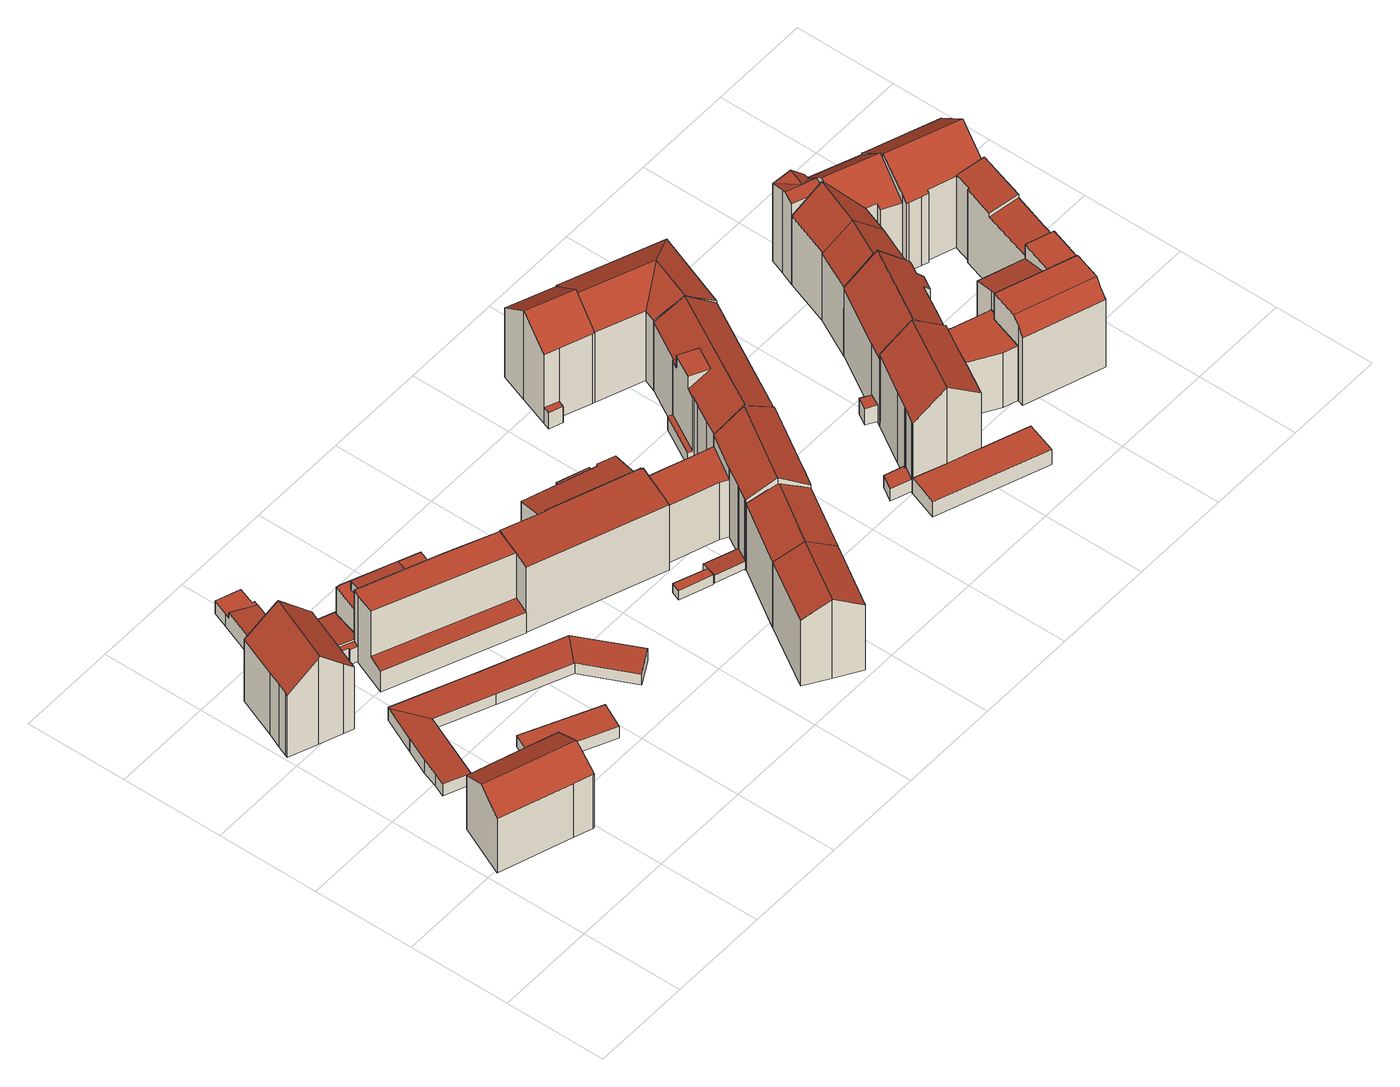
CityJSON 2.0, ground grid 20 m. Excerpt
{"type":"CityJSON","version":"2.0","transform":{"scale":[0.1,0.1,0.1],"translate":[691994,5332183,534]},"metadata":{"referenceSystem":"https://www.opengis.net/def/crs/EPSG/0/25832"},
"CityObjects":{
"building1":{"type":"Building","attributes":{"Gemeindeschluessel":"09162000","HoeheDach":"550.769","HoeheGrund":"535.080","Methode":"1000","NiedrigsteTraufeDesGebaeudes":"547.835","Geometrietyp2DReferenz":"3000","function":"31001_1000","roofType":"3100","measuredHeight":15.69,"storeysAboveGround":4},"geometry":[{"type":"MultiSurface","lod":"2","boundaries":[[[0,1,2,3]],[[4,5,6,7,8]],[[9,7,6,10,11,12,13]],[[14,10,6,5]],[[15,16,1,0]],[[10,14,17,11]],[[18,19,17,14,5,4,15,0,3]],[[9,13,18,3,2]],[[18,13,12,19]],[[9,2,1,16,8,7]],[[19,12,11,17]],[[4,8,16,15]]],"semantics":{"surfaces":[{"type":"WallSurface"},{"type":"RoofSurface"},{"type":"GroundSurface"}],"values":[0,0,1,0,0,0,2,0,0,1,0,0]}}]},
"building2":{"type":"Building","attributes":{"Gemeindeschluessel":"09162000","HoeheDach":"555.411","HoeheGrund":"534.860","Methode":"1000","NiedrigsteTraufeDesGebaeudes":"549.547","Geometrietyp2DReferenz":"3000","function":"31001_9998","roofType":"3100","measuredHeight":20.55,"storeysAboveGround":4},"geometry":[{"type":"MultiSurface","lod":"2","boundaries":[[[20,21,22,23,24,25,26]],[[27,28,29,30]],[[30,31,32,33,34,35,26,25,27]],[[36,34,33,37]],[[38,23,22,39]],[[40,32,31,41]],[[42,35,34,36]],[[43,21,20,44]],[[37,33,32,40]],[[42,44,20,26,35]],[[30,29,41,31]],[[42,36,37,40,41,29,28,45,38,39,43,44]],[[39,22,21,43]],[[45,24,23,38]],[[45,28,27,25,24]]],"semantics":{"surfaces":[{"type":"RoofSurface"},{"type":"WallSurface"},{"type":"GroundSurface"}],"values":[0,1,0,1,1,1,1,1,1,1,1,2,1,1,1]}}]},
"building3":{"type":"Building","attributes":{"Gemeindeschluessel":"09162000","HoeheDach":"537.649","HoeheGrund":"534.900","Methode":"1000","NiedrigsteTraufeDesGebaeudes":"537.649","Geometrietyp2DReferenz":"3000","function":"31001_2000","roofType":"1000","measuredHeight":2.75},"geometry":[{"type":"MultiSurface","lod":"2","boundaries":[[[46,47,48,49]],[[49,48,50,51]],[[51,50,52,53]],[[52,50,48,47]],[[46,49,51,53]],[[53,52,47,46]]],"semantics":{"surfaces":[{"type":"WallSurface"},{"type":"RoofSurface"},{"type":"GroundSurface"}],"values":[0,0,0,1,2,0]}}]},
"building4":{"type":"Building","attributes":{"Gemeindeschluessel":"09162000","HoeheDach":"538.506","HoeheGrund":"534.860","Methode":"3100","NiedrigsteTraufeDesGebaeudes":"538.506","Geometrietyp2DReferenz":"3000","function":"31001_2000","roofType":"1000","measuredHeight":3.65},"geometry":[{"type":"MultiSurface","lod":"2","boundaries":[[[54,55,56,57]],[[58,59,60,55,54,61]],[[60,59,62,63]],[[55,60,63,56]],[[59,58,64,62]],[[58,61,65,64]],[[65,57,56,63,62,64]],[[61,54,57,65]]],"semantics":{"surfaces":[{"type":"WallSurface"},{"type":"RoofSurface"},{"type":"GroundSurface"}],"values":[0,1,0,0,0,0,2,0]}}]},
"building5":{"type":"Building","attributes":{"Gemeindeschluessel":"09162000","HoeheDach":"538.890","HoeheGrund":"534.713","Methode":"2000","NiedrigsteTraufeDesGebaeudes":"537.680","Geometrietyp2DReferenz":"3000","function":"31001_1000","roofType":"1000","measuredHeight":4.18,"storeysAboveGround":1},"geometry":[{"type":"MultiSurface","lod":"2","boundaries":[[[66,67,68,69]],[[70,71,72,73,74,75,76]],[[77,78,69,68,74,73]],[[77,79,80,81,82,83,84,85,86,87,88,89,78]],[[83,66,90,84]],[[91,69,78,89,88]],[[70,81,80,71]],[[79,72,71,80]],[[83,82,76,75,67,66]],[[85,92,93,86]],[[87,94,91,88]],[[84,90,92,85]],[[86,93,94,87]],[[77,73,72,79]],[[74,68,67,75]],[[91,94,93,92,90,66,69]],[[81,70,76,82]]],"semantics":{"surfaces":[{"type":"RoofSurface"},{"type":"WallSurface"},{"type":"GroundSurface"}],"values":[0,0,1,2,1,1,1,1,1,1,1,1,1,1,1,0,1]}}]},
"building6":{"type":"Building","attributes":{"Gemeindeschluessel":"09162000","HoeheDach":"537.866","HoeheGrund":"534.937","Methode":"2000","NiedrigsteTraufeDesGebaeudes":"537.369","Geometrietyp2DReferenz":"3000","function":"31001_2000","roofType":"9999","measuredHeight":2.93},"geometry":[{"type":"MultiSurface","lod":"2","boundaries":[[[95,96,97,98]],[[99,100,101,102,103,104,105,106,107,108,109,110,111,112,95,98,113]],[[109,114,115,110]],[[99,113,116,117,118]],[[111,119,120,112]],[[104,121,122,105]],[[118,123,100,99]],[[105,122,124,106]],[[125,101,100,123]],[[115,119,111,110]],[[96,95,112,120]],[[103,126,121,104]],[[107,127,128,108]],[[96,120,117,116,97]],[[128,114,109,108]],[[125,123,129,124,122,121,126,130]],[[118,117,120,119,115,114,128,127,129,123]],[[102,130,126,103]],[[98,97,116,113]],[[129,127,107,106,124]],[[101,125,130,102]]],"semantics":{"surfaces":[{"type":"WallSurface"},{"type":"GroundSurface"},{"type":"RoofSurface"}],"values":[0,1,0,0,0,0,0,0,0,0,0,0,0,2,0,2,2,0,0,0,0]}}]},
"building7":{"type":"Building","attributes":{"Gemeindeschluessel":"09162000","HoeheDach":"550.556","HoeheGrund":"534.760","Methode":"2000","NiedrigsteTraufeDesGebaeudes":"539.650","Geometrietyp2DReferenz":"3000","function":"31001_1000","roofType":"1000","measuredHeight":15.8,"storeysAboveGround":5},"geometry":[{"type":"MultiSurface","lod":"2","boundaries":[[[131,132,133,134,135,136,137]],[[135,138,139,136]],[[140,141,142,143]],[[134,144,138,135]],[[132,145,146,133]],[[136,139,147,141,140,137]],[[131,143,142,148,145,132]],[[147,139,138,144,146,145,148]],[[137,140,143,131]],[[141,147,148,142]],[[133,146,144,134]]],"semantics":{"surfaces":[{"type":"GroundSurface"},{"type":"WallSurface"},{"type":"RoofSurface"}],"values":[0,1,2,1,1,1,1,2,1,1,1]}}]},
"building8":{"type":"Building","attributes":{"Gemeindeschluessel":"09162000","HoeheDach":"546.987","HoeheGrund":"534.400","Methode":"2000","NiedrigsteTraufeDesGebaeudes":"544.335","Geometrietyp2DReferenz":"3000","function":"31001_1000","roofType":"1000","measuredHeight":12.59},"geometry":[{"type":"MultiSurface","lod":"2","boundaries":[[[149,150,151,152]],[[153,154,155,156]],[[157,151,150,158]],[[158,150,149,159]],[[160,161,153,156]],[[162,161,160,163]],[[163,164,165,159,149,152,166,162]],[[154,153,161,162,166,157,158,159,165]],[[166,152,151,157]],[[164,163,160,156,155]],[[154,165,164,155]]],"semantics":{"surfaces":[{"type":"RoofSurface"},{"type":"WallSurface"},{"type":"GroundSurface"}],"values":[0,1,1,1,1,1,1,0,1,2,1]}}]},
"building9":{"type":"Building","attributes":{"Gemeindeschluessel":"09162000","HoeheDach":"550.816","HoeheGrund":"534.880","Methode":"2000","NiedrigsteTraufeDesGebaeudes":"550.323","Geometrietyp2DReferenz":"3000","function":"31001_1000","roofType":"9999","measuredHeight":15.94,"storeysAboveGround":5},"geometry":[{"type":"MultiSurface","lod":"2","boundaries":[[[167,168,169,170]],[[171,172,173,174]],[[175,176,177,178]],[[176,179,180,177]],[[169,168,181,182]],[[180,179,167,170]],[[176,175,174,173,183,184,185,181,168,167,179]],[[182,181,185,186]],[[187,188,184,183]],[[178,177,180,170,169,182,186,188,187,172,171]],[[175,178,171,174]],[[187,183,173,172]],[[186,185,184,188]]],"semantics":{"surfaces":[{"type":"WallSurface"},{"type":"GroundSurface"},{"type":"RoofSurface"}],"values":[0,0,0,0,0,0,1,0,0,2,0,0,0]}}]},
"building10":{"type":"Building","attributes":{"Gemeindeschluessel":"09162000","HoeheDach":"553.567","HoeheGrund":"535.130","Methode":"1000","NiedrigsteTraufeDesGebaeudes":"550.577","Geometrietyp2DReferenz":"3000","function":"31001_1000","roofType":"3100","measuredHeight":18.44,"storeysAboveGround":5},"geometry":[{"type":"MultiSurface","lod":"2","boundaries":[[[189,190,191,192]],[[193,194,195,196,197]],[[198,192,191,199,200]],[[196,198,200,197]],[[193,199,191,190,194]],[[195,189,192,198,196]],[[197,200,199,193]],[[194,190,189,195]]],"semantics":{"surfaces":[{"type":"RoofSurface"},{"type":"GroundSurface"},{"type":"WallSurface"}],"values":[0,1,0,2,2,2,2,2]}}]},
"building11":{"type":"Building","attributes":{"Gemeindeschluessel":"09162000","HoeheDach":"537.075","HoeheGrund":"534.900","Methode":"3100","NiedrigsteTraufeDesGebaeudes":"537.075","Geometrietyp2DReferenz":"3000","function":"31001_2000","roofType":"1000","measuredHeight":2.17},"geometry":[{"type":"MultiSurface","lod":"2","boundaries":[[[201,202,203,204]],[[202,201,205,206]],[[206,205,207,208]],[[202,206,208,203]],[[205,201,204,207]],[[208,207,204,203]]],"semantics":{"surfaces":[{"type":"WallSurface"},{"type":"RoofSurface"},{"type":"GroundSurface"}],"values":[0,1,0,0,0,2]}}]},
"building12":{"type":"Building","attributes":{"Gemeindeschluessel":"09162000","HoeheDach":"548.477","HoeheGrund":"534.810","Methode":"1000","NiedrigsteTraufeDesGebaeudes":"546.835","Geometrietyp2DReferenz":"3000","function":"31001_9998","roofType":"2100","measuredHeight":13.67},"geometry":[{"type":"MultiSurface","lod":"2","boundaries":[[[209,210,211,212]],[[213,212,211,214]],[[215,216,217,218]],[[215,219,220,216]],[[215,218,221,222,223,209,212,213,219]],[[220,214,211,210,224,225,226,217,216]],[[218,217,226,221]],[[221,226,225,222]],[[213,214,220,219]],[[223,222,225,224]],[[209,223,224,210]]],"semantics":{"surfaces":[{"type":"WallSurface"},{"type":"GroundSurface"},{"type":"RoofSurface"}],"values":[0,0,0,0,1,2,0,0,0,0,0]}}]},
"building13":{"type":"Building","attributes":{"Gemeindeschluessel":"09162000","HoeheDach":"553.541","HoeheGrund":"535.050","Methode":"1000","NiedrigsteTraufeDesGebaeudes":"550.572","Geometrietyp2DReferenz":"3000","function":"31001_1000","roofType":"3100","measuredHeight":18.49,"storeysAboveGround":5},"geometry":[{"type":"MultiSurface","lod":"2","boundaries":[[[227,228,229,230]],[[231,232,229,228,199]],[[233,190,231,199,234]],[[190,235,232,231]],[[236,235,190,233]],[[230,236,233,234,227]],[[234,199,228,227]],[[230,229,232,235,236]]],"semantics":{"surfaces":[{"type":"WallSurface"},{"type":"RoofSurface"},{"type":"GroundSurface"}],"values":[0,1,0,1,0,2,0,0]}}]},
"building14":{"type":"Building","attributes":{"Gemeindeschluessel":"09162000","HoeheDach":"536.948","HoeheGrund":"535.099","Methode":"1000","NiedrigsteTraufeDesGebaeudes":"536.405","Geometrietyp2DReferenz":"3000","function":"51009_1610","roofType":"1000","measuredHeight":1.85},"geometry":[{"type":"MultiSurface","lod":"2","boundaries":[[[237,238,239,240]],[[241,242,243,244]],[[244,245,246,237,240,241]],[[247,245,244,243]],[[245,247,248,246]],[[247,243,242,239,238,248]],[[240,239,242,241]],[[246,248,238,237]]],"semantics":{"surfaces":[{"type":"WallSurface"},{"type":"GroundSurface"},{"type":"RoofSurface"}],"values":[0,0,1,0,0,2,0,0]}}]},
"building15":{"type":"Building","attributes":{"Gemeindeschluessel":"09162000","HoeheDach":"537.627","HoeheGrund":"534.730","Methode":"1000","NiedrigsteTraufeDesGebaeudes":"537.627","Geometrietyp2DReferenz":"3000","function":"31001_2000","roofType":"1000","measuredHeight":2.9},"geometry":[{"type":"MultiSurface","lod":"2","boundaries":[[[249,250,251,252]],[[253,254,255,256]],[[256,255,250,249]],[[252,253,256,249]],[[250,255,254,251]],[[252,251,254,253]]],"semantics":{"surfaces":[{"type":"WallSurface"},{"type":"GroundSurface"},{"type":"RoofSurface"}],"values":[0,0,0,1,2,0]}}]},
"building16":{"type":"Building","attributes":{"Gemeindeschluessel":"09162000","HoeheDach":"554.800","HoeheGrund":"534.870","Methode":"1000","NiedrigsteTraufeDesGebaeudes":"548.358","Geometrietyp2DReferenz":"3000","function":"31001_9998","roofType":"3100","measuredHeight":19.93,"storeysAboveGround":6},"geometry":[{"type":"MultiSurface","lod":"2","boundaries":[[[257,258,259,260,261,262,263,264,265]],[[266,263,262,267]],[[267,262,261,268]],[[263,266,269,264]],[[269,270,271,265,264]],[[272,273,274,275]],[[276,277,258,257,278]],[[257,265,271,279,280,281,274,273,282,283,284,278]],[[285,286,287,288]],[[289,260,259,290]],[[291,284,283,292]],[[293,294,281,280,295,296]],[[297,282,273,272]],[[290,259,258,277]],[[292,283,282,297]],[[293,296,298,176]],[[266,267,268,289,290,277,276,291,292,297,272,275,294,293,176,285,288,299,270,269]],[[276,278,284,291]],[[296,295,300,301,287,286,298]],[[176,298,286,285]],[[281,294,275,274]],[[270,299,301,300,279,271]],[[295,280,279,300]],[[288,287,301,299]],[[268,261,260,289]]],"semantics":{"surfaces":[{"type":"RoofSurface"},{"type":"WallSurface"},{"type":"GroundSurface"}],"values":[0,1,1,1,1,1,1,0,1,1,1,1,1,1,1,1,2,1,0,1,1,1,1,1,1]}}]},
"building17":{"type":"Building","attributes":{"Gemeindeschluessel":"09162000","HoeheDach":"537.668","HoeheGrund":"534.790","Methode":"1000","NiedrigsteTraufeDesGebaeudes":"537.668","Geometrietyp2DReferenz":"3000","function":"31001_2000","roofType":"1000","measuredHeight":2.88},"geometry":[{"type":"MultiSurface","lod":"2","boundaries":[[[302,303,304,305,306]],[[307,303,302,308]],[[306,309,308,302]],[[305,310,309,306]],[[304,311,310,305]],[[303,307,311,304]],[[307,308,309,310,311]]],"semantics":{"surfaces":[{"type":"GroundSurface"},{"type":"WallSurface"},{"type":"RoofSurface"}],"values":[0,1,1,1,1,1,2]}}]},
"building18":{"type":"Building","attributes":{"Gemeindeschluessel":"09162000","HoeheDach":"555.850","HoeheGrund":"534.660","Methode":"2000","NiedrigsteTraufeDesGebaeudes":"538.539","Geometrietyp2DReferenz":"3000","function":"31001_9998","roofType":"3100","measuredHeight":21.19,"storeysAboveGround":5},"geometry":[{"type":"MultiSurface","lod":"2","boundaries":[[[312,313,314,315]],[[316,317,318,319]],[[320,312,315,321]],[[322,321,315,323]],[[324,325,326,327,328,329]],[[330,323,315,314,329,328]],[[331,326,325,332]],[[330,328,327,333]],[[316,319,334,335,322,323,330,333,331,332]],[[334,312,320,335]],[[335,320,321,322]],[[334,319,318,313,312]],[[333,327,326,331]],[[318,317,324,329,314,313]],[[316,332,325,324,317]]],"semantics":{"surfaces":[{"type":"WallSurface"},{"type":"RoofSurface"},{"type":"GroundSurface"}],"values":[0,0,1,0,1,0,0,0,2,0,0,0,0,1,0]}}]},
"building19":{"type":"Building","attributes":{"Gemeindeschluessel":"09162000","HoeheDach":"554.930","HoeheGrund":"534.752","Methode":"2000","NiedrigsteTraufeDesGebaeudes":"537.880","Geometrietyp2DReferenz":"3000","function":"31001_9998","roofType":"3100","measuredHeight":20.18,"storeysAboveGround":5},"geometry":[{"type":"MultiSurface","lod":"2","boundaries":[[[336,337,338,339]],[[340,341,342,343]],[[344,345,341,340]],[[346,347,348,349,339,338]],[[350,351,352,353]],[[354,355,356,357]],[[358,336,339,349,359,360,361,362]],[[363,357,356,364,365]],[[366,367,361,360]],[[368,369,348,347]],[[363,365,351,350]],[[363,350,353,368,347,346,370,371,372,344,340,343,354,357]],[[371,373,374,372]],[[353,352,369,368]],[[343,342,355,354]],[[346,338,337,370]],[[371,370,337,336,358,373]],[[344,372,374,375,345]],[[362,361,367]],[[364,356,355,342,341,345,375]],[[366,360,359]],[[358,362,367,366,359,349,348,369,352,351,365,364,375,374,373]]],"semantics":{"surfaces":[{"type":"RoofSurface"},{"type":"WallSurface"},{"type":"GroundSurface"}],"values":[0,1,1,1,1,1,1,1,0,1,1,2,1,1,1,1,1,1,1,0,1,0]}}]},
"building20":{"type":"Building","attributes":{"Gemeindeschluessel":"09162000","HoeheDach":"537.625","HoeheGrund":"534.782","Methode":"1000","NiedrigsteTraufeDesGebaeudes":"537.625","Geometrietyp2DReferenz":"3000","function":"51009_1610","roofType":"1000","measuredHeight":2.84},"geometry":[{"type":"MultiSurface","lod":"2","boundaries":[[[376,377,378,379]],[[380,381,382,383]],[[384,385,381,380]],[[386,387,377,376]],[[379,378,385,384]],[[388,389,387,386]],[[376,379,384,380,383,388,386]],[[387,389,382,381,385,378,377]],[[383,382,389,388]]],"semantics":{"surfaces":[{"type":"WallSurface"},{"type":"GroundSurface"},{"type":"RoofSurface"}],"values":[0,0,0,0,0,0,1,2,0]}}]},
"building21":{"type":"Building","attributes":{"Gemeindeschluessel":"09162000","HoeheDach":"538.543","HoeheGrund":"534.871","Methode":"1000","NiedrigsteTraufeDesGebaeudes":"538.543","Geometrietyp2DReferenz":"3000","function":"51009_1610","roofType":"1000","measuredHeight":3.67},"geometry":[{"type":"MultiSurface","lod":"2","boundaries":[[[390,391,392,393]],[[394,395,396,397]],[[397,396,398,399]],[[400,392,391,398,396,395]],[[401,400,395,394]],[[394,397,399,390,393,401]],[[399,398,391,390]],[[393,392,400,401]]],"semantics":{"surfaces":[{"type":"WallSurface"},{"type":"RoofSurface"},{"type":"GroundSurface"}],"values":[0,0,0,1,0,2,0,0]}}]},
"building22":{"type":"Building","attributes":{"Gemeindeschluessel":"09162000","HoeheDach":"554.841","HoeheGrund":"534.660","Methode":"2000","NiedrigsteTraufeDesGebaeudes":"551.179","Geometrietyp2DReferenz":"3000","function":"31001_9998","roofType":"3100","measuredHeight":20.18,"storeysAboveGround":5},"geometry":[{"type":"MultiSurface","lod":"2","boundaries":[[[402,403,404,405,406]],[[407,406,408,409]],[[332,410,411,331]],[[412,413,414,415,316,332,331,416]],[[407,409,316,415]],[[402,406,407,417]],[[405,416,331,411]],[[415,414,417,407]],[[412,404,403,413]],[[414,413,403,402,417]],[[409,408,410,332,316]],[[405,411,410,408,406]],[[404,412,416,405]]],"semantics":{"surfaces":[{"type":"RoofSurface"},{"type":"WallSurface"},{"type":"GroundSurface"}],"values":[0,0,1,2,1,0,1,1,1,1,1,0,1]}}]},
"building23":{"type":"Building","attributes":{"Gemeindeschluessel":"09162000","HoeheDach":"556.383","HoeheGrund":"534.685","Methode":"1000","NiedrigsteTraufeDesGebaeudes":"551.296","Geometrietyp2DReferenz":"3000","function":"31001_1000","roofType":"3100","measuredHeight":21.7},"geometry":[{"type":"MultiSurface","lod":"2","boundaries":[[[418,419,420,421]],[[422,423,424,421,420]],[[423,422,425,426]],[[427,428,429,430]],[[418,421,424,423,426,431,432,433,427,430,434,435,436,437,438]],[[431,426,425,439,440]],[[432,441,442,433]],[[419,443,444,439,425,422,420]],[[434,445,446,435]],[[447,446,445,429,428,442,441,440,439,444,448]],[[438,437,448,444,443]],[[430,429,445,434]],[[419,418,438,443]],[[436,447,448,437]],[[433,442,428,427]],[[447,436,435,446]],[[441,432,431,440]]],"semantics":{"surfaces":[{"type":"WallSurface"},{"type":"GroundSurface"},{"type":"RoofSurface"}],"values":[0,0,0,0,1,0,0,2,0,2,0,0,0,0,0,0,0]}}]},
"building24":{"type":"Building","attributes":{"Gemeindeschluessel":"09162000","HoeheDach":"538.552","HoeheGrund":"534.761","Methode":"1000","NiedrigsteTraufeDesGebaeudes":"538.552","Geometrietyp2DReferenz":"3000","function":"51009_1610","roofType":"1000","measuredHeight":3.79},"geometry":[{"type":"MultiSurface","lod":"2","boundaries":[[[449,450,451,452]],[[452,451,453,454]],[[454,453,455,456]],[[450,455,453,451]],[[452,454,456,449]],[[456,455,450,449]]],"semantics":{"surfaces":[{"type":"WallSurface"},{"type":"RoofSurface"},{"type":"GroundSurface"}],"values":[0,0,0,1,2,0]}}]},
"building25":{"type":"Building","attributes":{"Gemeindeschluessel":"09162000","HoeheDach":"556.550","HoeheGrund":"534.670","Methode":"2000","NiedrigsteTraufeDesGebaeudes":"549.611","Geometrietyp2DReferenz":"3000","function":"31001_1000","roofType":"3100","measuredHeight":21.88,"storeysAboveGround":5},"geometry":[{"type":"MultiSurface","lod":"2","boundaries":[[[457,458,459,460]],[[461,462,463,464]],[[437,465,466,467,468]],[[469,470,471,472]],[[458,457,473,474]],[[458,474,461,464,465,437,475,476,477,469,472,459]],[[437,468,478,475]],[[467,479,480,481,478,468]],[[469,477,480,479,470]],[[457,460,471,470,479,467,466,463,462,473]],[[476,481,480,477]],[[464,463,466,465]],[[462,461,474,473]],[[475,478,481,476]],[[472,471,460,459]]],"semantics":{"surfaces":[{"type":"WallSurface"},{"type":"GroundSurface"},{"type":"RoofSurface"}],"values":[0,0,0,0,0,1,0,2,0,2,0,0,0,0,0]}}]},
"building26":{"type":"Building","attributes":{"Gemeindeschluessel":"09162000","HoeheDach":"547.502","HoeheGrund":"534.650","Methode":"1000","NiedrigsteTraufeDesGebaeudes":"547.502","Geometrietyp2DReferenz":"3000","function":"31001_2000","roofType":"1000","measuredHeight":12.85},"geometry":[{"type":"MultiSurface","lod":"2","boundaries":[[[482,483,484,485]],[[486,487,488,489]],[[485,484,490,491]],[[492,486,489,493]],[[494,495,496,497]],[[487,486,492,482,485,491,498,499,494,497]],[[491,490,500,498]],[[489,488,496,495,501,500,490,484,483,493]],[[492,493,483,482]],[[499,501,495,494]],[[487,497,496,488]],[[499,498,500,501]]],"semantics":{"surfaces":[{"type":"WallSurface"},{"type":"GroundSurface"},{"type":"RoofSurface"}],"values":[0,0,0,0,0,1,0,2,0,0,0,0]}}]},
"building27":{"type":"Building","attributes":{"Gemeindeschluessel":"09162000","HoeheDach":"553.734","HoeheGrund":"534.606","Methode":"2000","NiedrigsteTraufeDesGebaeudes":"550.610","Geometrietyp2DReferenz":"3000","function":"31001_1000","roofType":"1000","measuredHeight":19.13,"storeysAboveGround":5},"geometry":[{"type":"MultiSurface","lod":"2","boundaries":[[[486,502,503,504,487]],[[505,506,507,508]],[[486,487,497,509,510,505,508,511]],[[509,512,513,510]],[[487,504,514,497]],[[511,515,502,486]],[[497,514,512,509]],[[507,506,516,503,502,515]],[[516,513,512,514,504,503]],[[508,507,515,511]],[[510,513,516,506,505]]],"semantics":{"surfaces":[{"type":"WallSurface"},{"type":"GroundSurface"},{"type":"RoofSurface"}],"values":[0,0,1,0,0,0,0,2,2,0,0]}}]},
"building28":{"type":"Building","attributes":{"Gemeindeschluessel":"09162000","HoeheDach":"555.910","HoeheGrund":"534.590","Methode":"2000","NiedrigsteTraufeDesGebaeudes":"549.712","Geometrietyp2DReferenz":"3000","function":"31001_1000","roofType":"3100","measuredHeight":21.32,"storeysAboveGround":4},"geometry":[{"type":"MultiSurface","lod":"2","boundaries":[[[517,518,519,520,521]],[[522,523,524,525,526,527,528]],[[529,530,527,526,531,532]],[[533,534,535,536,537,531,526,525]],[[538,539,540,541]],[[530,542,543,528,527]],[[518,539,538,544,519]],[[545,546,547,548]],[[529,532,548,547]],[[545,548,532,531,537]],[[522,528,543,521,520]],[[549,535,534,550]],[[523,541,540,551,524]],[[543,542,517,521]],[[536,535,549,552]],[[533,525,524,551,553]],[[544,522,520,519]],[[552,549,550,553,551,540,539,518,517,542,530,529,547,546]],[[534,533,553,550]],[[538,541,523,522,544]],[[552,546,545,537,536]]],"semantics":{"surfaces":[{"type":"WallSurface"},{"type":"RoofSurface"},{"type":"GroundSurface"}],"values":[0,1,0,1,0,0,0,0,0,1,1,0,0,0,0,0,1,2,0,1,0]}}]},
"building29":{"type":"Building","attributes":{"Gemeindeschluessel":"09162000","HoeheDach":"554.340","HoeheGrund":"534.650","Methode":"2000","NiedrigsteTraufeDesGebaeudes":"551.919","Geometrietyp2DReferenz":"3000","function":"31001_1000","roofType":"3100","measuredHeight":19.69},"geometry":[{"type":"MultiSurface","lod":"2","boundaries":[[[554,542,555,556,557]],[[558,559,560,561]],[[562,532,558,561]],[[529,530,542,554,563,547]],[[529,547,559,558,532]],[[547,563,564,560,559]],[[554,557,564,563]],[[530,565,555,542]],[[561,564,557,556]],[[565,562,561,556,555]],[[561,560,564]],[[530,529,532,562,565]]],"semantics":{"surfaces":[{"type":"WallSurface"},{"type":"RoofSurface"},{"type":"GroundSurface"}],"values":[0,1,1,2,0,0,0,0,1,1,1,0]}}]},
"building30":{"type":"Building","attributes":{"Gemeindeschluessel":"09162000","HoeheDach":"556.530","HoeheGrund":"534.534","Methode":"2000","NiedrigsteTraufeDesGebaeudes":"550.689","Geometrietyp2DReferenz":"3000","function":"31001_1000","roofType":"3100","measuredHeight":22,"storeysAboveGround":4},"geometry":[{"type":"MultiSurface","lod":"2","boundaries":[[[566,567,568,569]],[[570,571,572,573]],[[574,575,576,577,568,567,578,579,580]],[[581,582,583,584]],[[585,586,587,588]],[[589,590,591,592]],[[593,579,578,594]],[[595,596,597,598,599,600]],[[601,602,603,604,605,592,591,606]],[[607,608,575,574,609,610,590,589,597,596]],[[600,599,604,603,611,612]],[[613,576,575,608]],[[590,610,614,615,606,591]],[[594,578,567,566]],[[593,616,617,580,579]],[[618,577,576,613]],[[598,597,589,592,605]],[[605,604,599,598]],[[595,619,585,588,602,601,620,621,622,581,584,570,573,616,593,594,566,569,618,613,608,607,596]],[[617,616,573,572]],[[623,612,611,624]],[[619,595,600,612,623,625]],[[626,614,610,609]],[[584,583,571,570]],[[621,627,628,622]],[[602,588,587,624,611,603]],[[621,620,615,614,626,627]],[[619,625,586,585]],[[569,568,577,618]],[[617,572,571,583,582,628,627,626,609,574,580]],[[623,624,587,586,625]],[[601,606,615,620]],[[622,628,582,581]]],"semantics":{"surfaces":[{"type":"WallSurface"},{"type":"RoofSurface"},{"type":"GroundSurface"}],"values":[0,0,1,0,0,0,0,0,0,0,1,0,1,0,0,0,1,0,2,0,0,0,0,0,0,0,0,0,0,1,1,0,0]}}]}
},
"vertices":[
[224,237,11],[224,237,138],[228,236,138],[228,236,11],[59,292,11],[13,192,11],[13,192,138],[36,242,168],[59,292,138],[209,184,168],[152,145,138],[189,132,138],[191,132,138],[204,168,159],[152,145,11],[187,250,11],[187,250,138],[189,132,11],[204,168,11],[191,132,11],
[102,583,173],[120,576,156],[122,581,156],[131,603,156],[174,708,155],[116,731,214],[61,599,214],[112,733,210],[112,733,9],[57,755,9],[57,755,155],[25,675,155],[13,648,156],[4,626,156],[2,621,155],[57,600,210],[2,621,9],[4,626,9],[131,603,9],[122,581,9],[13,648,9],[25,675,9],[57,600,9],[120,576,9],[102,583,9],[174,708,9],
[231,294,9],[231,294,36],[255,345,36],[255,345,9],[399,276,36],[399,276,9],[375,227,36],[375,227,9],
[247,678,45],[242,666,45],[242,666,9],[247,678,9],[204,686,45],[229,675,45],[228,671,45],[207,695,45],[229,675,9],[228,671,9],[204,686,9],[207,695,9],
[190,783,39],[217,855,39],[166,875,49],[112,733,49],[216,866,37],[228,899,37],[182,916,37],[170,884,37],[166,875,37],[217,855,37],[221,865,37],[170,884,7],[112,733,7],[182,916,7],[228,899,7],[216,866,7],[221,865,7],[190,783,7],[283,747,7],[281,743,7],[255,675,7],[247,678,7],[207,695,7],[174,708,7],[283,747,39],[207,695,49],[281,743,39],[255,675,49],[247,678,49],
[538,299,9],[538,299,39],[490,273,34],[490,273,9],[308,430,9],[199,476,9],[143,350,9],[93,370,9],[104,394,9],[115,426,9],[137,474,9],[138,474,9],[171,546,9],[189,538,9],[309,488,9],[324,481,9],[440,434,9],[481,417,9],[442,374,9],[309,488,39],[324,481,39],[442,374,34],[441,374,34],[308,430,34],[440,434,39],[481,417,39],[115,426,39],[137,474,39],[199,476,34],[138,474,38],[143,350,34],[104,394,38],[171,546,39],[189,538,39],[170,543,38],[93,370,38],
[213,595,8],[242,666,8],[247,678,8],[255,675,8],[403,616,8],[498,576,8],[464,493,8],[403,616,166],[498,576,166],[464,493,57],[477,524,60],[226,627,60],[213,595,56],[255,675,166],[242,666,166],[247,678,166],[477,524,166],[226,627,166],
[353,636,130],[373,688,124],[291,720,124],[272,669,130],[290,740,103],[428,684,103],[428,684,4],[290,740,4],[291,720,103],[373,688,103],[353,636,103],[281,743,4],[281,743,103],[255,675,103],[255,675,4],[403,616,4],[403,616,103],[272,669,103],
[750,482,9],[751,484,9],[751,484,168],[750,482,168],[464,493,163],[498,576,168],[498,576,9],[464,493,9],[719,399,9],[725,412,9],[725,412,164],[719,399,163],[753,481,9],[753,481,168],[747,485,9],[747,485,168],[580,544,9],[580,546,9],[583,545,9],[583,545,168],[580,544,168],[580,546,168],
[742,9,166],[817,126,166],[770,156,196],[696,39,196],[723,186,11],[817,126,11],[742,9,11],[694,40,11],[649,69,11],[694,40,195],[723,186,166],[649,69,166],
[683,363,31],[745,340,31],[745,340,9],[683,363,9],[676,345,31],[739,323,31],[676,345,9],[739,323,9],
[738,565,8],[738,565,130],[738,566,129],[738,566,8],[743,569,8],[743,569,128],[751,484,8],[751,484,145],[747,485,145],[747,485,8],[776,557,8],[776,557,128],[583,545,8],[580,546,8],[599,612,8],[599,612,130],[580,546,145],[583,545,145],
[798,302,10],[798,302,166],[844,273,195],[844,273,10],[770,156,195],[845,272,195],[817,126,10],[723,186,10],[891,242,166],[891,242,10],
[799,306,11],[799,306,29],[797,303,29],[797,303,11],[741,322,11],[741,322,29],[753,356,24],[753,356,11],[816,333,11],[815,331,11],[816,333,24],[815,331,24],
[785,592,7],[785,592,36],[725,612,36],[725,612,7],[737,649,7],[737,649,36],[797,629,36],[797,629,7],
[844,273,208],[844,272,208],[891,242,173],[893,245,173],[910,271,173],[912,274,173],[935,311,173],[990,397,173],[936,417,208],[935,311,9],[912,274,9],[910,271,9],[990,397,9],[883,435,9],[883,435,174],[816,333,9],[816,333,173],[817,334,173],[817,334,9],[798,302,9],[844,272,9],[798,302,174],[881,436,172],[838,369,172],[838,369,173],[815,331,173],[799,306,173],[797,303,173],[752,481,9],[752,481,144],[784,470,144],[784,470,9],[893,245,9],[891,242,9],[797,303,9],[799,306,9],[824,378,9],[838,369,9],[838,369,144],[824,378,144],[815,331,9],[725,412,144],[851,446,9],[881,436,144],[851,446,144],
[784,470,8],[803,520,8],[869,496,8],[852,449,8],[851,447,8],[803,520,37],[784,470,37],[851,447,37],[852,449,37],[869,496,37],
[875,754,45],[875,754,170],[849,764,170],[849,764,45],[938,730,7],[938,730,171],[934,731,171],[934,731,7],[870,742,45],[844,751,45],[844,751,7],[849,764,7],[959,787,219],[960,789,217],[980,845,171],[890,880,171],[870,824,217],[869,822,219],[870,824,7],[980,845,7],[960,789,7],[890,880,7],[875,754,7],[870,742,7],
[972,595,39],[964,599,39],[920,522,39],[928,518,39],[1116,619,8],[1116,619,169],[1027,463,169],[1027,463,8],[1068,645,8],[1068,645,209],[920,522,8],[929,517,8],[929,517,168],[928,518,167],[885,438,8],[885,438,169],[900,466,168],[900,466,8],[1009,430,8],[1009,430,169],[990,397,169],[990,397,8],[972,595,167],[938,535,167],[938,535,197],[963,580,197],[963,580,167],[883,435,8],[937,416,209],[883,435,168],[974,517,197],[999,561,197],[920,502,8],[920,502,168],[964,599,8],[974,594,8],[1019,672,8],[974,594,169],[1019,672,169],[1067,646,209],
[1066,216,8],[1066,216,36],[1083,244,36],[1083,244,8],[1120,229,8],[1120,229,36],[1119,226,36],[1119,226,8],[1122,230,8],[1122,230,36],[1104,202,8],[1104,202,36],[1105,204,8],[1105,204,36],
[1224,153,9],[1224,153,45],[1313,121,45],[1313,121,9],[1080,139,9],[1080,139,45],[1101,198,45],[1101,198,9],[1162,175,45],[1162,175,9],[1293,62,45],[1293,62,9],
[1068,646,208],[1068,645,208],[1116,619,173],[1174,770,173],[1101,733,208],[1028,696,172],[959,788,208],[938,730,172],[960,789,208],[980,845,173],[1116,619,7],[1068,645,7],[1019,672,7],[1028,696,7],[1174,770,7],[1019,672,172],
[1278,247,7],[1278,247,175],[1258,211,175],[1258,211,7],[1226,157,175],[1226,157,7],[1242,185,7],[1224,153,175],[1224,153,7],[1105,204,7],[1105,204,173],[1119,226,174],[1119,226,7],[1162,175,7],[1101,198,7],[1104,202,7],[1120,229,7],[1122,230,7],[1141,262,7],[1187,335,7],[1306,293,7],[1163,175,224],[1162,175,223],[1101,198,173],[1104,202,173],[1306,293,175],[1245,314,224],[1120,229,174],[1122,230,174],[1141,262,175],[1187,335,177],
[1192,344,8],[1192,344,46],[1173,355,46],[1173,355,8],[1186,377,46],[1186,377,8],[1204,366,46],[1204,366,8],
[1383,401,156],[1383,401,7],[1372,408,7],[1372,408,168],[1356,380,7],[1356,380,168],[1319,316,168],[1319,316,7],[1305,293,7],[1305,293,168],[1247,314,225],[1187,335,166],[1386,432,7],[1386,432,168],[1384,428,168],[1384,428,7],[1368,375,156],[1368,375,7],[1204,366,7],[1273,480,7],[1329,456,7],[1204,366,165],[1331,456,225],[1329,456,224],[1273,480,166],
[1278,247,6],[1278,247,135],[1305,293,135],[1305,293,6],[1373,196,6],[1395,263,6],[1395,263,135],[1373,196,135],[1319,316,135],[1319,316,6],[1346,205,6],[1346,205,135],[1409,281,6],[1409,281,135],[1402,261,135],[1402,261,6],[1337,305,6],[1405,282,6],[1337,305,135],[1405,282,135],
[1373,196,183],[1377,208,197],[1395,263,197],[1525,146,6],[1525,146,183],[1521,132,166],[1521,132,6],[1544,212,6],[1546,210,6],[1369,183,6],[1544,212,197],[1546,210,197],[1402,261,197],[1369,183,166],[1529,157,197],
[1313,557,6],[1273,480,6],[1273,480,168],[1311,555,168],[1313,557,168],[1363,533,219],[1415,511,168],[1433,562,169],[1434,562,168],[1403,626,214],[1402,624,214],[1398,626,219],[1413,653,6],[1402,624,6],[1405,631,219],[1413,653,197],[1454,555,168],[1452,546,160],[1488,530,158],[1506,586,214],[1508,592,219],[1329,456,213],[1329,456,6],[1386,432,6],[1386,432,157],[1345,646,6],[1345,646,168],[1324,459,219],[1524,643,168],[1524,643,6],[1423,682,6],[1423,682,168],[1488,530,6],[1452,546,6],[1433,562,6],[1506,586,6],[1454,555,6],
[1356,674,6],[1345,646,197],[1354,668,203],[1356,674,201],[1420,671,179],[1423,682,179],[1399,691,203],[1386,656,203],[1411,647,203],[1367,703,6],[1367,703,189],[1402,624,197],
[1529,641,5],[1529,641,172],[1551,633,172],[1551,633,5],[1488,516,5],[1488,516,167],[1484,517,167],[1484,517,5],[1647,531,225],[1648,534,222],[1657,562,198],[1666,591,172],[1524,643,172],[1506,586,223],[1505,583,225],[1524,504,5],[1524,504,168],[1511,508,168],[1511,508,5],[1409,281,5],[1409,281,179],[1421,320,167],[1421,320,5],[1596,374,185],[1596,374,192],[1544,393,178],[1544,393,169],[1506,586,5],[1524,643,5],[1544,212,5],[1573,303,5],[1573,303,185],[1564,274,185],[1564,274,198],[1544,212,198],[1564,454,5],[1512,291,5],[1512,291,198],[1512,292,198],[1512,292,169],[1564,454,178],[1630,480,5],[1648,534,5],[1627,470,172],[1627,470,192],[1510,291,198],[1491,230,198],[1657,562,5],[1578,488,178],[1567,454,179],[1488,530,5],[1488,530,179],[1666,591,5],[1402,261,5],[1567,454,5],[1578,490,5],[1526,507,5],[1491,230,185],[1510,291,167],[1402,261,185],[1578,488,172],[1578,490,173],[1526,507,172]
]}
